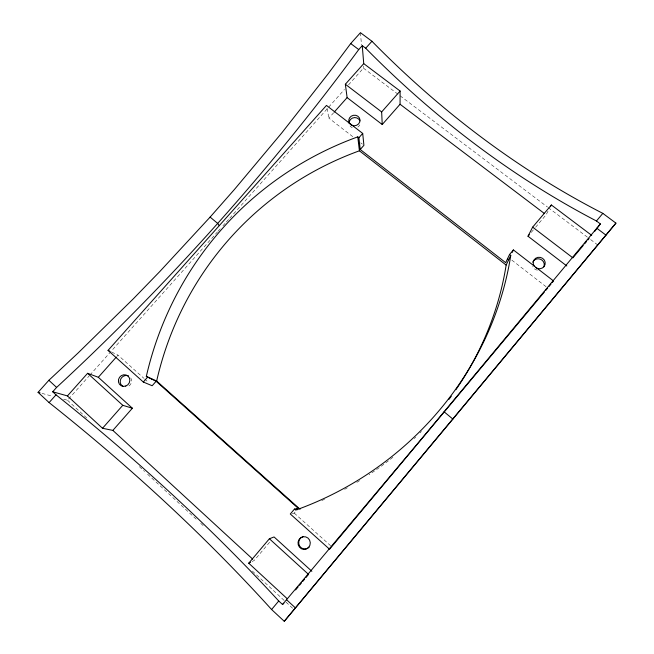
<?xml version="1.0" encoding="UTF-8"?>
<svg xmlns="http://www.w3.org/2000/svg" width="654" height="654" viewBox="0 0 654 654"><rect width="100%" height="100%" fill="white"/><g stroke="black" fill="none" stroke-linecap="round" stroke-linejoin="round"><path stroke-width="0.49" stroke-dasharray="3.27 2.45" d="M548.019 211.234L546.098 214.806L535.757 227.052M269.587 542.28L254.193 560.503L251.463 561.851M292.264 513.545L294.226 513.096L295.943 511.06M531.236 232.415L535.111 227.821M63.585 399.185L67.509 400.232L89.23 375.862M89.909 375.102L217.504 231.9M218.183 231.14L220.226 228.859M222.94 225.81L225.655 222.761M226.333 222L229.047 218.951M229.726 218.191L344.429 89.467M348.508 84.897L363.436 68.139L363.264 66.111M116.714 356.61L118.022 355.138L143.823 378.265M352.759 136.661L328.872 118.121L333.605 112.807M41.995 393.389L52.786 396.291M111.679 352.105L118.022 355.138M363.436 68.139L399.267 95.182M400.084 95.795L547.48 207.032M548.297 207.645L587.382 237.149M590.644 239.601L597.159 244.522M360.722 142.842L362.316 144.084M511.837 260.128L546.531 287.057M144.583 378.944L148.376 382.345M294.226 513.096L330.589 545.698M67.509 400.232L88.462 419.598M139.351 466.621L144.591 471.46M147.583 474.232L197.721 520.568M200.721 523.331L203.713 526.094M252.354 571.048L285.283 601.476M286.035 602.162L294.267 609.773M327.025 108.343L328.872 118.121M360.452 32.7L361.474 44.848M130.767 377.955A5.919 5.584 -53 0 1 128.903 386.04M537.416 270.151A6.017 5.698 14.1 0 1 532.699 266.505M359.733 124.922A5.624 5.248 -12.4 0 1 357.852 127.048M352.261 127.62A5.624 5.248 -12.4 0 1 350.053 125.911M421.421 431.476A304.805 287.547 -31.8 0 1 420.007 432.915M415.699 437.174A304.805 287.547 -31.8 0 1 414.244 438.581M392.915 457.285A304.805 287.547 -31.8 0 1 369.093 474.649M359.643 480.665A304.805 287.547 -31.8 0 1 356.152 482.775M347.323 487.843A304.805 287.547 -31.8 0 1 344.65 489.315M324.58 499.288A304.805 287.547 -31.8 0 1 321.793 500.539"/><path stroke-width="0.98" d="M363.738 63.626L345.353 84.243L347.119 97.61L382.23 124.522L400.068 104.256L400.109 91.029L363.738 63.626L362.251 45.657L365.7 48.241A774.859 560.298 55.7 0 0 596.456 220.987L600.372 223.921L594.584 231.541M552.27 282.553L553.578 280.991L513.398 249.926L509.54 254.496L505.681 262.671L360.231 149.496L358.899 137.732L357.779 136.866A351.909 341.568 44.9 0 0 146.316 376.426L156.118 381.266L298.24 508.346L294.472 509.065L290.302 513.995L329.575 549.246L544.43 291.946M455.887 389.727A304.805 287.547 -31.8 0 0 506.147 265.074L510.758 255.444L509.54 254.496M512.205 252.428L513.398 249.926M566.797 265.965L528.007 236.241L532.642 227.151L551.371 204.98L591.69 235.35M550.415 206.77L551.371 204.98M443.755 412.519L444.148 411.832L452.87 419.083L615.929 223.128L602.833 213.368A773.919 573.19 57 0 1 371.938 41.259L360.452 32.7L350.716 43.556L327.883 74.131L281.735 132.966L234.418 189.472L210.114 217.103L159.731 271.614L133.465 298.682L78.161 352.923L48.87 380.293L38.071 392.343L49.099 402.594A906.738 388.501 35 0 1 271.598 609.52L284.269 621.3L615.929 223.128M362.251 45.657L358.735 49.581C269.015 171.43 167.669 284.662 56.596 387.421L52.704 391.771L56.023 394.836A902.528 361.662 35.5 0 1 278.735 600.985L282.528 604.5L283.844 603.192M600.372 223.921L418.846 442.112L282.528 604.5M284.269 621.3L452.87 419.083M271.598 609.52L278.735 600.985M596.456 220.987L602.833 213.368M295.592 589.941L298.183 586.842M299.483 585.289L301.429 582.959M302.72 581.406L304.666 579.076M305.966 577.523L308.557 574.416L269.383 538.757L248.733 563.2L287.073 598.582M545.738 290.384L547.7 288.038M549.008 286.468L550.962 284.122M583.262 245.446L572.896 257.864L532.642 227.151M584.562 243.893L586.507 241.563M587.799 240.01L589.099 238.457M528.007 236.241L529.299 234.712M102.514 428.272L122.78 405.308L132.378 408.227L112.856 430.397L102.514 428.272L67.444 395.915L52.704 391.771M360.231 149.496L363.91 145.319L362.7 133.424L326.469 105.417L108.049 350.372L143.316 382.034L147.403 377.399M358.899 137.732L362.7 133.424M382.23 124.522L381.658 111.94L400.109 91.029M156.118 381.266L152.169 385.746L143.316 382.034M67.444 395.915L87.611 373.295L98.321 377.284L116.052 357.354M334.276 112.047L347.119 97.61M49.099 402.594L56.023 394.836M365.7 48.241L371.938 41.259M248.733 563.2L250.556 562.301M269.383 538.757L274.075 536.959L311.868 571.294M38.071 392.343L40.033 392.866M146.316 376.426L156.658 381.037L300.072 509.237M108.049 350.372L109.864 351.239M507.488 258.853L508.706 259.728M350.716 43.556L358.735 49.581M596.783 228.221L605.947 235.105M400.068 104.256L544.48 213.58M345.353 84.243L381.658 111.94M358.506 143.136L359.61 143.994M357.779 136.866L359.406 150.804L506.147 265.074M210.114 217.103L217.749 223.455L219.254 225.663M150.968 378.502L152.047 379.459M296.483 508.681L297.652 509.728M294.472 509.065L295.665 510.128A317.46 298.486 -31.6 0 0 510.758 255.444M98.321 377.284L132.378 408.227M87.611 373.295L122.78 405.308M112.856 430.397L252.689 559.121M48.87 380.293L56.596 387.421M286.534 599.702L295.42 607.909M309.178 547.087A6.336 6.107 -89.6 0 1 299.557 545.918A6.336 6.107 -89.6 0 1 303.137 536.582M123.189 386.522A5.919 5.584 -53 0 1 120.884 378.805A5.919 5.584 -53 0 1 128.617 376.025M532.757 262.131A6.017 5.698 14.1 0 1 540.621 259.311A6.017 5.698 14.1 0 1 543.785 266.889M349.081 123.369A5.624 5.248 -12.4 0 1 359.945 120.892M156.658 381.037A336.655 326.992 45.5 0 1 359.406 150.804M451.268 396.234A304.805 287.547 -31.8 0 1 448.889 399.455M534.359 266.35A6.058 5.739 14 0 1 537.956 257.357A6.058 5.739 14 0 1 545.076 264.478A6.058 5.739 14 0 1 535.462 267.453M308.557 547.488A6.377 6.148 -89.5 0 0 305.647 536.86A6.377 6.148 -89.5 0 0 298.232 544.79A6.377 6.148 -89.5 0 0 308.557 547.488M125.756 386.056A5.96 5.624 -52.9 0 0 128.053 376.099A5.96 5.624 -52.9 0 0 118.521 379.541A5.96 5.624 -52.9 0 0 125.756 386.056M351.975 125.339A5.657 5.273 -12.4 0 0 360.011 119.903A5.657 5.273 -12.4 0 0 351.182 116.224A5.657 5.273 -12.4 0 0 351.975 125.339"/></g></svg>
